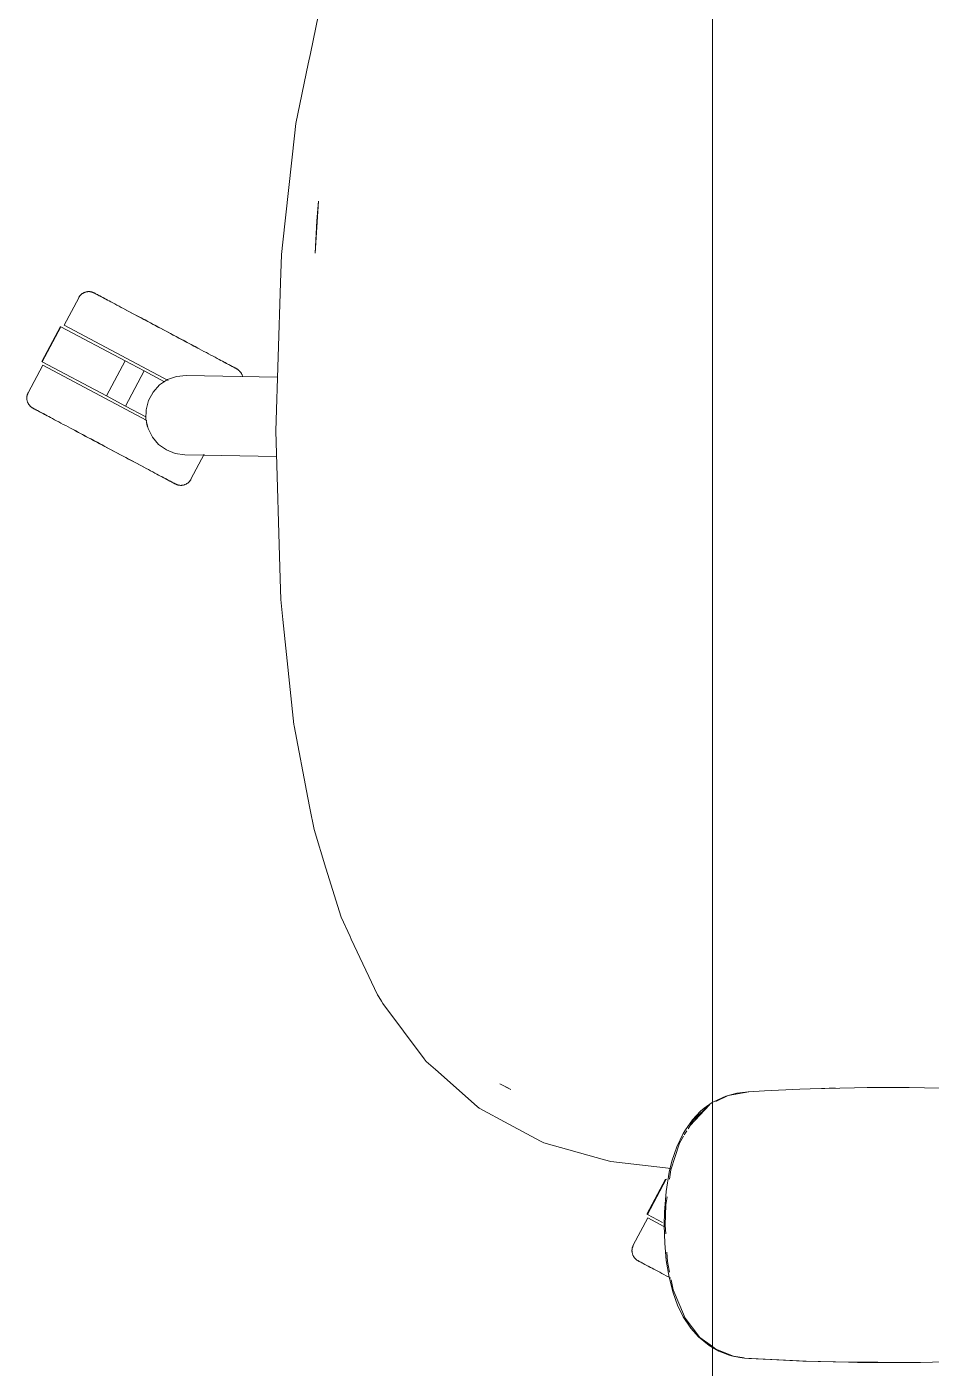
# Model space of a CAD drawing. Header units: millimetres. Extents: x 79795 to 317870, y -36033 to 97293.
# Drawn here: x 187411.1 to 187730, y 11096.4 to 11569.3 of the extents above; entities that cross this region are included whole.
import ezdxf

# ---------------------------------------------------------------- set-up
doc = ezdxf.new("R2010")
doc.units = ezdxf.units.MM
doc.header["$MEASUREMENT"] = 0
doc.layers.add('G-IMPT', color=8, linetype='CONTINUOUS', lineweight=9)
doc.layers.add('I-FURN', color=8, linetype='CONTINUOUS', lineweight=9)

msp = doc.modelspace()

# ---------------------------------------------------------------- linework, layer by layer
at = {"layer": 'G-IMPT'}
for p, q in [((187511.11, 11559.84), (187513.98, 11573.66)), ((187510.34, 11556.16), (187505.99, 11535.21)), ((187510.34, 11556.16), (187511.11, 11559.84)), ((187505.99, 11535.21), (187505.51, 11530.8)), ((187501.38, 11493.35), (187505.51, 11530.8)), ((187512.78, 11489.51), (187514.02, 11507.79)), ((187514.02, 11507.79), (187513.41, 11500.85)), ((187512.78, 11489.51), (187513.41, 11500.85)), ((187501.38, 11493.35), (187500.9, 11488.98)), ((187500.57, 11479.04), (187500.9, 11488.98)), ((187500.57, 11479.04), (187498.87, 11426.86)), ((187498.87, 11426.86), (187500.48, 11374.69)), ((187500.48, 11374.69), (187500.71, 11367.43)), ((187501.44, 11360.36), (187500.71, 11367.43)), ((187505.26, 11323.37), (187501.44, 11360.36)), ((187505.26, 11323.37), (187505.35, 11322.91)), ((187510.22, 11297.53), (187505.35, 11322.91)), ((187510.22, 11297.53), (187510.92, 11293.87)), ((187512.38, 11286.26), (187510.92, 11293.87)), ((187516.57, 11272.66), (187512.38, 11286.26)), ((187521.9, 11255.39), (187516.57, 11272.66)), ((187521.9, 11255.39), (187525.09, 11248.62)), ((187525.52, 11247.7), (187525.09, 11248.62)), ((187534.78, 11228.06), (187525.52, 11247.7)), ((187534.78, 11228.06), (187535.21, 11227.35)), ((187536.15, 11225.78), (187535.21, 11227.35)), ((187536.61, 11225.01), (187536.15, 11225.78)), ((187536.61, 11225.01), (187551.18, 11205.51)), ((187551.18, 11205.51), (187551.9, 11204.54)), ((187555.16, 11201.67), (187551.9, 11204.54)), ((187555.16, 11201.67), (187569.95, 11188.65)), ((187577.91, 11196.68), (187581.8, 11194.72)), ((187577.91, 11196.68), (187580.21, 11195.5)), ((187580.21, 11195.5), (187581.8, 11194.72)), ((187653.19, 11190.34), (187657.52, 11192.32)), ((187654.1, 11190.42), (187658.36, 11192.52)), ((187661.47, 11193.39), (187657.52, 11192.32)), ((187658.36, 11192.52), (187665.71, 11193.89)), ((187665.48, 11193.89), (187661.47, 11193.39)), ((187671.15, 11194.17), (187665.48, 11193.89)), ((187671.15, 11194.17), (187683.71, 11194.79)), ((187687.25, 11194.91), (187683.71, 11194.79)), ((187702.92, 11195.29), (187687.25, 11194.91)), ((187691.3, 11195), (187693.98, 11195.11)), ((187696.2, 11195.11), (187693.98, 11195.11)), ((187702.92, 11195.29), (187707.43, 11195.34)), ((187707.43, 11195.34), (187722.15, 11195.33)), ((187727.62, 11195.26), (187722.15, 11195.33)), ((187727.62, 11195.26), (187739.92, 11194.97)), ((187569.95, 11188.65), (187570.61, 11188.07)), ((187581.05, 11182.48), (187570.61, 11188.07)), ((187644.96, 11181.92), (187651.87, 11189.31)), ((187646.16, 11184.01), (187651.87, 11189.31)), ((187648.65, 11187), (187649.97, 11188.13)), ((187651.87, 11189.31), (187649.45, 11187.08)), ((187652.75, 11190.03), (187649.97, 11188.13)), ((187653.19, 11190.34), (187652.75, 11190.03)), ((187592.29, 11176.47), (187581.05, 11182.48)), ((187645.79, 11183.95), (187643.34, 11180.5)), ((187644.27, 11180.85), (187646.16, 11184.01)), ((187644.96, 11181.92), (187646.24, 11183.39)), ((187648.65, 11187), (187645.79, 11183.95)), ((187646.38, 11183.54), (187649.45, 11187.08)), ((187640.33, 11174.49), (187642.54, 11179.12)), ((187641.19, 11175.71), (187642.66, 11178.16)), ((187642.54, 11179.12), (187643.34, 11180.5)), ((187642.94, 11178.63), (187643.8, 11180.07)), ((187593.4, 11175.88), (187592.29, 11176.47)), ((187614.74, 11169.87), (187593.4, 11175.88)), ((187638.16, 11166.31), (187641.19, 11175.71)), ((187638.59, 11169.4), (187640.33, 11174.49)), ((187614.74, 11169.87), (187617, 11169.23)), ((187638.28, 11166.82), (187617, 11169.23)), ((187638.59, 11169.4), (187637.61, 11165.47)), ((187637.61, 11165.47), (187636.5, 11158.71)), ((187637.7, 11163.02), (187638.16, 11166.31)), ((187635.92, 11151.4), (187636.5, 11158.71)), ((187636.44, 11154.05), (187636.83, 11156.84)), ((187635.92, 11151.4), (187635.83, 11146.89)), ((187636.44, 11154.05), (187636.21, 11146.89)), ((187635.83, 11146.89), (187636.01, 11140.55)), ((187636.4, 11143.78), (187636.21, 11146.89)), ((187636.58, 11134.4), (187636.01, 11140.55)), ((187636.99, 11134.06), (187636.8, 11137.27)), ((187636.58, 11134.4), (187637.58, 11128.47)), ((187637.76, 11130.31), (187636.99, 11134.06)), ((187639.01, 11122.99), (187637.58, 11128.47)), ((187639.03, 11124.1), (187638.32, 11127.57)), ((187639.01, 11122.99), (187640.59, 11118.65)), ((187639.03, 11124.1), (187641.36, 11118.48)), ((187642.58, 11114.58), (187640.59, 11118.65)), ((187643.2, 11114.08), (187641.36, 11118.48)), ((187642.58, 11114.58), (187645.23, 11110.53)), ((187648.42, 11107.3), (187643.2, 11114.08)), ((187645.23, 11110.53), (187647.9, 11107.49)), ((187651.64, 11104.42), (187647.9, 11107.49)), ((187652.83, 11104.02), (187648.42, 11107.3)), ((187652.83, 11103.74), (187651.64, 11104.42)), ((187654.04, 11103.13), (187652.83, 11104.02)), ((187655.07, 11102.46), (187652.83, 11103.74)), ((187660.24, 11100.72), (187654.04, 11103.13)), ((187655.07, 11102.46), (187658.71, 11101.06)), ((187660.06, 11100.7), (187658.71, 11101.06)), ((187660.06, 11100.7), (187662.45, 11100.25)), ((187660.24, 11100.72), (187664.08, 11100.13)), ((187664.1, 11100), (187662.45, 11100.25)), ((187684.68, 11098.95), (187664.1, 11100)), ((187685.88, 11098.91), (187664.1, 11100)), ((187664.1, 11100), (187665.71, 11099.89)), ((187685.88, 11098.91), (187665.71, 11099.89)), ((187706.07, 11098.45), (187684.68, 11098.95)), ((187696.24, 11098.61), (187684.68, 11098.95)), ((187684.68, 11098.95), (187685.88, 11098.91)), ((187706.07, 11098.45), (187685.88, 11098.91)), ((187726.26, 11098.49), (187696.24, 11098.61)), ((187706.07, 11098.45), (187696.24, 11098.61)), ((187696.24, 11098.61), (187715.46, 11098.41)), ((187704.03, 11098.47), (187702.12, 11098.54)), ((187706.07, 11098.49), (187704.03, 11098.47)), ((187726.26, 11098.49), (187706.07, 11098.45)), ((187726.26, 11098.49), (187715.46, 11098.41)), ((187726.26, 11098.49), (187734.67, 11098.66))]:
    msp.add_line(p, q, dxfattribs=at)
at = {"layer": 'I-FURN'}
for p, q in [((187652.83, 10669.09), (187652.83, 12069.09)), ((187652.83, 12069.09), (187652.83, 10669.09)), ((187431.25, 11475.53), (187431.4, 11475.6)), ((187431.4, 11475.6), (187431.55, 11475.66)), ((187431.55, 11475.66), (187431.7, 11475.71)), ((187431.7, 11475.71), (187431.85, 11475.76)), ((187431.85, 11475.76), (187432.01, 11475.8)), ((187432.01, 11475.8), (187432.16, 11475.84)), ((187432.16, 11475.84), (187432.32, 11475.87)), ((187432.32, 11475.87), (187432.48, 11475.89)), ((187432.48, 11475.89), (187432.64, 11475.91)), ((187432.64, 11475.91), (187432.8, 11475.92)), ((187432.8, 11475.92), (187432.97, 11475.92)), ((187432.97, 11475.92), (187433.13, 11475.92)), ((187433.13, 11475.92), (187433.29, 11475.91)), ((187433.29, 11475.91), (187433.45, 11475.89)), ((187433.45, 11475.89), (187433.61, 11475.87)), ((187433.61, 11475.87), (187433.77, 11475.84)), ((187433.77, 11475.84), (187433.92, 11475.81)), ((187433.92, 11475.81), (187434.08, 11475.77)), ((187434.08, 11475.77), (187434.23, 11475.72)), ((187434.23, 11475.72), (187434.39, 11475.67)), ((187434.39, 11475.67), (187434.54, 11475.61)), ((187434.54, 11475.61), (187434.68, 11475.54)), ((187429.42, 11473.78), (187424.27, 11464.1)), ((187429.42, 11473.78), (187429.49, 11473.92)), ((187429.49, 11473.92), (187429.58, 11474.06)), ((187429.58, 11474.06), (187429.67, 11474.2)), ((187429.67, 11474.2), (187429.76, 11474.33)), ((187429.76, 11474.33), (187429.86, 11474.45)), ((187429.86, 11474.45), (187429.97, 11474.58)), ((187429.97, 11474.58), (187430.08, 11474.69)), ((187430.08, 11474.69), (187430.19, 11474.81)), ((187430.19, 11474.81), (187430.31, 11474.92)), ((187430.31, 11474.92), (187430.43, 11475.02)), ((187430.43, 11475.02), (187430.56, 11475.12)), ((187430.56, 11475.12), (187430.69, 11475.21)), ((187430.69, 11475.21), (187430.83, 11475.3)), ((187430.83, 11475.3), (187430.96, 11475.38)), ((187430.96, 11475.38), (187431.11, 11475.46)), ((187431.11, 11475.46), (187431.25, 11475.53)), ((187434.68, 11475.54), (187434.83, 11475.47)), ((187434.83, 11475.47), (187434.87, 11475.45)), ((187434.87, 11475.45), (187434.89, 11475.44)), ((187434.91, 11475.42), (187434.87, 11475.45)), ((187434.87, 11475.45), (187434.87, 11475.45)), ((187434.89, 11475.44), (187434.95, 11475.41)), ((187435, 11475.38), (187434.91, 11475.42)), ((187434.95, 11475.41), (187435.05, 11475.35)), ((187435.12, 11475.32), (187435, 11475.38)), ((187435.05, 11475.35), (187435.19, 11475.28)), ((187435.28, 11475.23), (187435.12, 11475.32)), ((187435.19, 11475.28), (187435.37, 11475.18)), ((187435.48, 11475.12), (187435.28, 11475.23)), ((187435.37, 11475.18), (187435.59, 11475.07)), ((187435.72, 11475), (187435.48, 11475.12)), ((187435.59, 11475.07), (187435.84, 11474.93)), ((187436, 11474.85), (187435.72, 11475)), ((187435.84, 11474.93), (187436.14, 11474.77)), ((187436.32, 11474.68), (187436, 11474.85)), ((187436.14, 11474.77), (187436.48, 11474.59)), ((187436.67, 11474.49), (187436.32, 11474.68)), ((187436.48, 11474.59), (187436.85, 11474.39)), ((187437.07, 11474.28), (187436.67, 11474.49)), ((187436.85, 11474.39), (187437.26, 11474.18)), ((187437.5, 11474.05), (187437.07, 11474.28)), ((187437.26, 11474.18), (187437.71, 11473.94)), ((187437.96, 11473.8), (187437.5, 11474.05)), ((187437.71, 11473.94), (187438.19, 11473.68)), ((187438.46, 11473.54), (187437.96, 11473.8)), ((187438.19, 11473.68), (187438.71, 11473.41)), ((187439, 11473.25), (187438.46, 11473.54)), ((187438.71, 11473.41), (187439.26, 11473.12)), ((187439.57, 11472.95), (187439, 11473.25)), ((187439.26, 11473.12), (187439.52, 11472.97)), ((187440.17, 11472.63), (187439.57, 11472.95)), ((187440.8, 11472.29), (187440.17, 11472.63)), ((187441.47, 11471.94), (187440.8, 11472.29)), ((187442.16, 11471.57), (187441.47, 11471.94)), ((187442.88, 11471.19), (187442.16, 11471.57)), ((187443.63, 11470.79), (187442.88, 11471.19)), ((187444.41, 11470.38), (187443.63, 11470.79)), ((187445.21, 11469.95), (187444.41, 11470.38)), ((187446.03, 11469.51), (187445.21, 11469.95)), ((187445.59, 11469.75), (187446.42, 11469.31)), ((187446.88, 11469.06), (187446.03, 11469.51)), ((187446.42, 11469.31), (187447.28, 11468.85)), ((187447.75, 11468.6), (187446.88, 11469.06)), ((187447.28, 11468.85), (187448.16, 11468.38)), ((187448.64, 11468.13), (187447.75, 11468.6)), ((187448.16, 11468.38), (187449.05, 11467.91)), ((187449.54, 11467.65), (187448.64, 11468.13)), ((187449.05, 11467.91), (187449.96, 11467.42)), ((187450.46, 11467.16), (187449.54, 11467.65)), ((187449.96, 11467.42), (187450.89, 11466.93)), ((187451.4, 11466.66), (187450.46, 11467.16)), ((187450.89, 11466.93), (187451.84, 11466.43)), ((187452.35, 11466.15), (187451.4, 11466.66)), ((187451.84, 11466.43), (187452.8, 11465.92)), ((187453.32, 11465.64), (187452.35, 11466.15)), ((187422.97, 11463.65), (187416.4, 11451.29)), ((187416.57, 11451.2), (187423.14, 11463.56)), ((187423.14, 11463.56), (187445.85, 11451.49)), ((187461.01, 11444.56), (187424.27, 11464.1)), ((187452.8, 11465.92), (187453.76, 11465.4)), ((187454.29, 11465.12), (187453.32, 11465.64)), ((187453.76, 11465.4), (187454.74, 11464.88)), ((187455.28, 11464.6), (187454.29, 11465.12)), ((187454.74, 11464.88), (187455.73, 11464.36)), ((187456.27, 11464.07), (187455.28, 11464.6)), ((187455.73, 11464.36), (187456.72, 11463.83)), ((187457.26, 11463.54), (187456.27, 11464.07)), ((187456.72, 11463.83), (187457.72, 11463.3)), ((187458.26, 11463.01), (187457.26, 11463.54)), ((187457.72, 11463.3), (187458.73, 11462.76)), ((187459.27, 11462.47), (187458.26, 11463.01)), ((187458.73, 11462.76), (187459.73, 11462.23)), ((187460.27, 11461.94), (187459.27, 11462.47)), ((187459.73, 11462.23), (187460.74, 11461.69)), ((187461.28, 11461.41), (187460.27, 11461.94)), ((187460.74, 11461.69), (187461.74, 11461.16)), ((187462.28, 11460.87), (187461.28, 11461.41)), ((187461.74, 11461.16), (187462.74, 11460.63)), ((187463.28, 11460.34), (187462.28, 11460.87)), ((187462.74, 11460.63), (187463.74, 11460.1)), ((187464.28, 11459.81), (187463.28, 11460.34)), ((187463.74, 11460.1), (187464.73, 11459.57)), ((187465.26, 11459.29), (187464.28, 11459.81)), ((187464.73, 11459.57), (187465.71, 11459.05)), ((187466.24, 11458.77), (187465.26, 11459.29)), ((187465.71, 11459.05), (187466.69, 11458.53)), ((187467.21, 11458.25), (187466.24, 11458.77)), ((187466.69, 11458.53), (187467.65, 11458.02)), ((187468.17, 11457.74), (187467.21, 11458.25)), ((187467.65, 11458.02), (187468.6, 11457.51)), ((187469.11, 11457.24), (187468.17, 11457.74)), ((187468.6, 11457.51), (187469.54, 11457.01)), ((187470.04, 11456.75), (187469.11, 11457.24)), ((187469.54, 11457.01), (187470.46, 11456.52)), ((187470.96, 11456.26), (187470.04, 11456.75)), ((187470.46, 11456.52), (187471.37, 11456.04)), ((187471.85, 11455.78), (187470.96, 11456.26)), ((187472.73, 11455.32), (187471.85, 11455.78)), ((187473.58, 11454.86), (187472.73, 11455.32)), ((187474.42, 11454.42), (187473.58, 11454.86)), ((187475.23, 11453.99), (187474.42, 11454.42)), ((187476.02, 11453.57), (187475.23, 11453.99)), ((187476.78, 11453.16), (187476.02, 11453.57)), ((187477.52, 11452.77), (187476.78, 11453.16)), ((187478.22, 11452.4), (187477.52, 11452.77)), ((187478.9, 11452.04), (187478.22, 11452.4)), ((187479.55, 11451.69), (187478.9, 11452.04)), ((187416.75, 11449.97), (187411.6, 11440.28)), ((187439.28, 11439.13), (187416.57, 11451.2)), ((187453.47, 11430.45), (187416.75, 11449.97)), ((187439.28, 11439.13), (187445.85, 11451.49)), ((187445.85, 11451.49), (187452.49, 11447.96)), ((187445.92, 11435.6), (187452.49, 11447.96)), ((187452.49, 11447.96), (187459.64, 11444.16)), ((187480.17, 11451.36), (187479.55, 11451.69)), ((187480.75, 11451.05), (187480.17, 11451.36)), ((187480.44, 11451.22), (187481.01, 11450.92)), ((187481.3, 11450.76), (187480.75, 11451.05)), ((187481.01, 11450.92), (187481.54, 11450.63)), ((187481.82, 11450.49), (187481.3, 11450.76)), ((187481.54, 11450.63), (187482.04, 11450.36)), ((187482.3, 11450.23), (187481.82, 11450.49)), ((187482.04, 11450.36), (187482.51, 11450.12)), ((187482.75, 11449.99), (187482.3, 11450.23)), ((187482.51, 11450.12), (187482.94, 11449.89)), ((187483.16, 11449.77), (187482.75, 11449.99)), ((187482.94, 11449.89), (187483.33, 11449.68)), ((187483.53, 11449.58), (187483.16, 11449.77)), ((187483.33, 11449.68), (187483.69, 11449.49)), ((187483.86, 11449.4), (187483.53, 11449.58)), ((187483.69, 11449.49), (187484.01, 11449.32)), ((187484.16, 11449.24), (187483.86, 11449.4)), ((187484.01, 11449.32), (187484.29, 11449.17)), ((187484.42, 11449.1), (187484.16, 11449.24)), ((187484.29, 11449.17), (187484.53, 11449.05)), ((187484.64, 11448.98), (187484.42, 11449.1)), ((187484.53, 11449.05), (187484.73, 11448.94)), ((187484.82, 11448.89), (187484.64, 11448.98)), ((187484.73, 11448.94), (187484.89, 11448.85)), ((187484.96, 11448.81), (187484.82, 11448.89)), ((187484.89, 11448.85), (187485.01, 11448.79)), ((187485.06, 11448.76), (187484.96, 11448.81)), ((187485.01, 11448.79), (187485.09, 11448.74)), ((187485.12, 11448.73), (187485.06, 11448.76)), ((187485.09, 11448.74), (187485.13, 11448.72)), ((187485.14, 11448.72), (187485.12, 11448.73)), ((187485.13, 11448.72), (187485.14, 11448.72)), ((187485.14, 11448.72), (187485.28, 11448.64)), ((187485.28, 11448.64), (187485.42, 11448.56)), ((187485.42, 11448.56), (187485.55, 11448.47)), ((187485.55, 11448.47), (187485.68, 11448.37)), ((187485.68, 11448.37), (187485.81, 11448.27)), ((187485.81, 11448.27), (187485.93, 11448.17)), ((187485.93, 11448.17), (187486.05, 11448.06)), ((187486.05, 11448.06), (187486.16, 11447.94)), ((187486.16, 11447.94), (187486.27, 11447.82)), ((187486.27, 11447.82), (187486.38, 11447.7)), ((187486.38, 11447.7), (187486.48, 11447.57)), ((187486.48, 11447.57), (187486.57, 11447.44)), ((187486.57, 11447.44), (187486.66, 11447.31)), ((187486.66, 11447.31), (187486.74, 11447.17)), ((187455.68, 11440.53), (187457.96, 11443.02)), ((187457.96, 11443.02), (187460.77, 11444.89)), ((187460.77, 11444.89), (187463.94, 11446.03)), ((187463.94, 11446.03), (187467.3, 11446.37)), ((187467.3, 11446.37), (187499.49, 11445.81)), ((187486.74, 11447.17), (187486.82, 11447.03)), ((187486.82, 11447.03), (187486.89, 11446.88)), ((187486.89, 11446.88), (187486.96, 11446.74)), ((187486.96, 11446.74), (187487.02, 11446.59)), ((187487.02, 11446.59), (187487.07, 11446.44)), ((187487.07, 11446.44), (187487.12, 11446.28)), ((187487.12, 11446.28), (187487.16, 11446.13)), ((187487.16, 11446.13), (187487.2, 11445.97)), ((187411.13, 11438.55), (187411.14, 11438.71)), ((187411.13, 11438.38), (187411.13, 11438.55)), ((187411.14, 11438.22), (187411.13, 11438.38)), ((187411.14, 11438.71), (187411.16, 11438.87)), ((187411.15, 11438.06), (187411.14, 11438.22)), ((187411.16, 11437.9), (187411.15, 11438.06)), ((187411.16, 11438.87), (187411.18, 11439.03)), ((187411.18, 11437.74), (187411.16, 11437.9)), ((187411.18, 11439.03), (187411.21, 11439.19)), ((187411.21, 11439.19), (187411.25, 11439.34)), ((187411.25, 11439.34), (187411.29, 11439.5)), ((187411.29, 11439.5), (187411.33, 11439.65)), ((187411.33, 11439.65), (187411.39, 11439.8)), ((187411.39, 11439.8), (187411.45, 11439.95)), ((187411.45, 11439.95), (187411.51, 11440.1)), ((187411.51, 11440.1), (187411.58, 11440.25)), ((187411.58, 11440.25), (187411.6, 11440.28)), ((187445.92, 11435.6), (187439.28, 11439.13)), ((187454.06, 11437.57), (187455.68, 11440.53)), ((187411.21, 11437.58), (187411.18, 11437.74)), ((187411.25, 11437.43), (187411.21, 11437.58)), ((187411.29, 11437.27), (187411.25, 11437.43)), ((187411.34, 11437.12), (187411.29, 11437.27)), ((187411.39, 11436.97), (187411.34, 11437.12)), ((187411.45, 11436.82), (187411.39, 11436.97)), ((187411.52, 11436.67), (187411.45, 11436.82)), ((187411.59, 11436.52), (187411.52, 11436.67)), ((187411.67, 11436.38), (187411.59, 11436.52)), ((187411.75, 11436.24), (187411.67, 11436.38)), ((187411.84, 11436.11), (187411.75, 11436.24)), ((187411.93, 11435.98), (187411.84, 11436.11)), ((187412.03, 11435.85), (187411.93, 11435.98)), ((187412.14, 11435.73), (187412.03, 11435.85)), ((187412.25, 11435.61), (187412.14, 11435.73)), ((187412.36, 11435.5), (187412.25, 11435.61)), ((187412.48, 11435.39), (187412.36, 11435.5)), ((187412.6, 11435.28), (187412.48, 11435.39)), ((187412.73, 11435.18), (187412.6, 11435.28)), ((187412.86, 11435.09), (187412.73, 11435.18)), ((187412.99, 11435), (187412.86, 11435.09)), ((187413.13, 11434.91), (187412.99, 11435)), ((187413.27, 11434.83), (187413.13, 11434.91)), ((187413.28, 11434.83), (187413.27, 11434.83)), ((187413.27, 11434.83), (187413.29, 11434.82)), ((187413.32, 11434.81), (187413.28, 11434.83)), ((187413.29, 11434.82), (187413.35, 11434.79)), ((187413.4, 11434.77), (187413.32, 11434.81)), ((187413.35, 11434.79), (187413.45, 11434.74)), ((187413.52, 11434.7), (187413.4, 11434.77)), ((187413.45, 11434.74), (187413.59, 11434.66)), ((187413.68, 11434.61), (187413.52, 11434.7)), ((187413.59, 11434.66), (187413.77, 11434.57)), ((187413.88, 11434.51), (187413.68, 11434.61)), ((187413.77, 11434.57), (187413.99, 11434.45)), ((187414.13, 11434.38), (187413.88, 11434.51)), ((187413.99, 11434.45), (187414.25, 11434.31)), ((187414.4, 11434.23), (187414.13, 11434.38)), ((187414.25, 11434.31), (187414.55, 11434.16)), ((187414.72, 11434.06), (187414.4, 11434.23)), ((187414.55, 11434.16), (187414.88, 11433.98)), ((187415.08, 11433.87), (187414.72, 11434.06)), ((187414.88, 11433.98), (187415.25, 11433.78)), ((187415.47, 11433.66), (187415.08, 11433.87)), ((187415.25, 11433.78), (187415.66, 11433.56)), ((187415.9, 11433.44), (187415.47, 11433.66)), ((187415.66, 11433.56), (187416.11, 11433.32)), ((187416.37, 11433.19), (187415.9, 11433.44)), ((187416.11, 11433.32), (187416.59, 11433.07)), ((187416.87, 11432.92), (187416.37, 11433.19)), ((187416.59, 11433.07), (187417.11, 11432.79)), ((187453.06, 11431.8), (187445.92, 11435.6)), ((187453.13, 11430.94), (187453.19, 11434.31)), ((187453.19, 11434.31), (187454.06, 11437.57)), ((187417.4, 11432.64), (187416.87, 11432.92)), ((187417.11, 11432.79), (187417.66, 11432.5)), ((187417.97, 11432.33), (187417.4, 11432.64)), ((187417.66, 11432.5), (187418.25, 11432.19)), ((187418.25, 11432.19), (187418.86, 11431.86)), ((187418.86, 11431.86), (187419.51, 11431.52)), ((187419.51, 11431.52), (187420.19, 11431.16)), ((187420.19, 11431.16), (187420.89, 11430.78)), ((187420.89, 11430.78), (187421.63, 11430.39)), ((187421.63, 11430.39), (187422.39, 11429.98)), ((187422.39, 11429.98), (187423.18, 11429.57)), ((187423.18, 11429.57), (187423.99, 11429.13)), ((187423.99, 11429.13), (187424.83, 11428.69)), ((187424.83, 11428.69), (187425.68, 11428.23)), ((187453.88, 11427.65), (187453.13, 11430.94)), ((187425.68, 11428.23), (187426.56, 11427.77)), ((187426.56, 11427.77), (187427.46, 11427.29)), ((187427.95, 11427.03), (187427.04, 11427.51)), ((187427.46, 11427.29), (187428.37, 11426.81)), ((187428.87, 11426.54), (187427.95, 11427.03)), ((187428.37, 11426.81), (187429.3, 11426.31)), ((187429.81, 11426.04), (187428.87, 11426.54)), ((187429.3, 11426.31), (187430.24, 11425.81)), ((187430.76, 11425.54), (187429.81, 11426.04)), ((187430.24, 11425.81), (187431.2, 11425.3)), ((187431.72, 11425.02), (187430.76, 11425.54)), ((187431.2, 11425.3), (187432.17, 11424.79)), ((187432.7, 11424.51), (187431.72, 11425.02)), ((187432.17, 11424.79), (187433.15, 11424.27)), ((187433.68, 11423.98), (187432.7, 11424.51)), ((187433.15, 11424.27), (187434.13, 11423.74)), ((187434.67, 11423.46), (187433.68, 11423.98)), ((187434.13, 11423.74), (187435.13, 11423.21)), ((187455.4, 11424.64), (187453.88, 11427.65)), ((187457.59, 11422.07), (187455.4, 11424.64)), ((187435.67, 11422.93), (187434.67, 11423.46)), ((187435.13, 11423.21), (187436.13, 11422.68)), ((187436.67, 11422.39), (187435.67, 11422.93)), ((187436.13, 11422.68), (187437.13, 11422.15)), ((187437.67, 11421.86), (187436.67, 11422.39)), ((187437.13, 11422.15), (187438.14, 11421.61)), ((187438.68, 11421.32), (187437.67, 11421.86)), ((187438.14, 11421.61), (187439.14, 11421.08)), ((187439.68, 11420.79), (187438.68, 11421.32)), ((187439.14, 11421.08), (187440.15, 11420.54)), ((187440.69, 11420.26), (187439.68, 11420.79)), ((187440.15, 11420.54), (187441.15, 11420.01)), ((187441.69, 11419.73), (187440.69, 11420.26)), ((187441.15, 11420.01), (187442.14, 11419.48)), ((187442.68, 11419.2), (187441.69, 11419.73)), ((187442.14, 11419.48), (187443.14, 11418.95)), ((187443.67, 11418.67), (187442.68, 11419.2)), ((187443.14, 11418.95), (187444.12, 11418.43)), ((187460.33, 11420.11), (187457.59, 11422.07)), ((187463.47, 11418.86), (187460.33, 11420.11)), ((187466.81, 11418.39), (187463.47, 11418.86)), ((187444.65, 11418.15), (187443.67, 11418.67)), ((187444.12, 11418.43), (187445.09, 11417.91)), ((187445.61, 11417.64), (187444.65, 11418.15)), ((187445.09, 11417.91), (187446.06, 11417.4)), ((187446.57, 11417.13), (187445.61, 11417.64)), ((187446.06, 11417.4), (187447.01, 11416.9)), ((187447.52, 11416.63), (187446.57, 11417.13)), ((187447.01, 11416.9), (187447.95, 11416.4)), ((187448.45, 11416.13), (187447.52, 11416.63)), ((187447.95, 11416.4), (187448.87, 11415.91)), ((187449.36, 11415.65), (187448.45, 11416.13)), ((187448.87, 11415.91), (187449.77, 11415.42)), ((187450.26, 11415.17), (187449.36, 11415.65)), ((187449.77, 11415.42), (187450.66, 11414.95)), ((187451.13, 11414.7), (187450.26, 11415.17)), ((187450.66, 11414.95), (187451.53, 11414.49)), ((187451.99, 11414.25), (187451.13, 11414.7)), ((187451.53, 11414.49), (187452.38, 11414.04)), ((187452.82, 11413.8), (187451.99, 11414.25)), ((187499.15, 11417.83), (187466.81, 11418.39)), ((187469, 11409.77), (187473.7, 11418.61)), ((187452.38, 11414.04), (187453.2, 11413.6)), ((187453.2, 11413.6), (187454, 11413.18)), ((187454, 11413.18), (187454.78, 11412.76)), ((187454.78, 11412.76), (187455.53, 11412.37)), ((187455.53, 11412.37), (187456.25, 11411.98)), ((187456.25, 11411.98), (187456.94, 11411.61)), ((187456.94, 11411.61), (187457.61, 11411.26)), ((187457.61, 11411.26), (187458.24, 11410.92)), ((187458.24, 11410.92), (187458.84, 11410.6)), ((187459.15, 11410.44), (187458.57, 11410.75)), ((187458.84, 11410.6), (187459.41, 11410.3)), ((187459.71, 11410.14), (187459.15, 11410.44)), ((187459.41, 11410.3), (187459.95, 11410.02)), ((187460.22, 11409.87), (187459.71, 11410.14)), ((187459.95, 11410.02), (187460.45, 11409.75)), ((187460.7, 11409.61), (187460.22, 11409.87)), ((187460.45, 11409.75), (187460.91, 11409.5)), ((187461.15, 11409.38), (187460.7, 11409.61)), ((187460.91, 11409.5), (187461.34, 11409.27)), ((187468.83, 11409.49), (187468.74, 11409.36)), ((187468.92, 11409.63), (187468.83, 11409.49)), ((187469, 11409.77), (187468.92, 11409.63)), ((187461.56, 11409.16), (187461.15, 11409.38)), ((187461.34, 11409.27), (187461.74, 11409.06)), ((187461.93, 11408.96), (187461.56, 11409.16)), ((187461.74, 11409.06), (187462.09, 11408.88)), ((187462.27, 11408.78), (187461.93, 11408.96)), ((187462.09, 11408.88), (187462.41, 11408.71)), ((187462.57, 11408.62), (187462.27, 11408.78)), ((187462.41, 11408.71), (187462.69, 11408.56)), ((187462.82, 11408.49), (187462.57, 11408.62)), ((187462.69, 11408.56), (187462.93, 11408.43)), ((187463.04, 11408.37), (187462.82, 11408.49)), ((187462.93, 11408.43), (187463.13, 11408.32)), ((187463.22, 11408.27), (187463.04, 11408.37)), ((187463.13, 11408.32), (187463.29, 11408.24)), ((187463.36, 11408.2), (187463.22, 11408.27)), ((187463.29, 11408.24), (187463.42, 11408.17)), ((187463.46, 11408.15), (187463.36, 11408.2)), ((187463.42, 11408.17), (187463.5, 11408.13)), ((187463.52, 11408.11), (187463.46, 11408.15)), ((187463.5, 11408.13), (187463.54, 11408.11)), ((187463.54, 11408.1), (187463.52, 11408.11)), ((187463.54, 11408.11), (187463.54, 11408.1)), ((187463.58, 11408.08), (187463.54, 11408.1)), ((187463.73, 11408.01), (187463.58, 11408.08)), ((187463.88, 11407.95), (187463.73, 11408.01)), ((187464.03, 11407.89), (187463.88, 11407.95)), ((187464.18, 11407.83), (187464.03, 11407.89)), ((187464.33, 11407.79), (187464.18, 11407.83)), ((187464.49, 11407.74), (187464.33, 11407.79)), ((187464.64, 11407.71), (187464.49, 11407.74)), ((187464.8, 11407.68), (187464.64, 11407.71)), ((187464.96, 11407.66), (187464.8, 11407.68)), ((187465.12, 11407.64), (187464.96, 11407.66)), ((187465.28, 11407.63), (187465.12, 11407.64)), ((187465.45, 11407.63), (187465.28, 11407.63)), ((187465.61, 11407.63), (187465.45, 11407.63)), ((187465.77, 11407.64), (187465.61, 11407.63)), ((187465.93, 11407.66), (187465.77, 11407.64)), ((187466.09, 11407.68), (187465.93, 11407.66)), ((187466.25, 11407.71), (187466.09, 11407.68)), ((187466.4, 11407.75), (187466.25, 11407.71)), ((187466.56, 11407.79), (187466.4, 11407.75)), ((187466.71, 11407.84), (187466.56, 11407.79)), ((187466.86, 11407.89), (187466.71, 11407.84)), ((187467.01, 11407.95), (187466.86, 11407.89)), ((187467.16, 11408.02), (187467.01, 11407.95)), ((187467.31, 11408.09), (187467.16, 11408.02)), ((187467.45, 11408.17), (187467.31, 11408.09)), ((187467.58, 11408.25), (187467.45, 11408.17)), ((187467.72, 11408.34), (187467.58, 11408.25)), ((187467.85, 11408.43), (187467.72, 11408.34)), ((187467.98, 11408.53), (187467.85, 11408.43)), ((187468.1, 11408.64), (187467.98, 11408.53)), ((187468.22, 11408.75), (187468.1, 11408.64)), ((187468.33, 11408.86), (187468.22, 11408.75)), ((187468.44, 11408.98), (187468.33, 11408.86)), ((187468.55, 11409.1), (187468.44, 11408.98)), ((187468.65, 11409.23), (187468.55, 11409.1)), ((187468.74, 11409.36), (187468.65, 11409.23)), ((187636.33, 11163.11), (187629.76, 11150.75)), ((187629.93, 11150.66), (187636.5, 11163.02)), ((187636.5, 11163.02), (187636.67, 11162.93)), ((187630.11, 11149.43), (187624.96, 11139.74)), ((187635.22, 11147.84), (187629.93, 11150.66)), ((187635.74, 11146.43), (187630.11, 11149.43)), ((187624.49, 11138), (187624.5, 11138.16)), ((187624.49, 11137.84), (187624.49, 11138)), ((187624.49, 11137.68), (187624.49, 11137.84)), ((187624.5, 11137.52), (187624.49, 11137.68)), ((187624.5, 11138.16), (187624.52, 11138.32)), ((187624.52, 11137.36), (187624.5, 11137.52)), ((187624.52, 11138.32), (187624.54, 11138.48)), ((187624.54, 11137.2), (187624.52, 11137.36)), ((187624.54, 11138.48), (187624.57, 11138.64)), ((187624.57, 11137.04), (187624.54, 11137.2)), ((187624.57, 11138.64), (187624.6, 11138.8)), ((187624.61, 11136.88), (187624.57, 11137.04)), ((187624.6, 11138.8), (187624.65, 11138.95)), ((187624.65, 11136.73), (187624.61, 11136.88)), ((187624.65, 11138.95), (187624.69, 11139.11)), ((187624.7, 11136.57), (187624.65, 11136.73)), ((187624.69, 11139.11), (187624.75, 11139.26)), ((187624.75, 11136.42), (187624.7, 11136.57)), ((187624.75, 11139.26), (187624.81, 11139.41)), ((187624.81, 11136.27), (187624.75, 11136.42)), ((187624.81, 11139.41), (187624.87, 11139.56)), ((187624.88, 11136.12), (187624.81, 11136.27)), ((187624.87, 11139.56), (187624.94, 11139.7)), ((187624.95, 11135.98), (187624.88, 11136.12)), ((187624.94, 11139.7), (187624.96, 11139.74)), ((187625.03, 11135.84), (187624.95, 11135.98)), ((187625.11, 11135.7), (187625.03, 11135.84)), ((187625.2, 11135.56), (187625.11, 11135.7)), ((187625.29, 11135.43), (187625.2, 11135.56)), ((187625.39, 11135.31), (187625.29, 11135.43)), ((187625.5, 11135.18), (187625.39, 11135.31)), ((187625.61, 11135.06), (187625.5, 11135.18)), ((187625.72, 11134.95), (187625.61, 11135.06)), ((187625.84, 11134.84), (187625.72, 11134.95)), ((187625.96, 11134.74), (187625.84, 11134.84)), ((187626.09, 11134.64), (187625.96, 11134.74)), ((187626.22, 11134.54), (187626.09, 11134.64)), ((187626.35, 11134.45), (187626.22, 11134.54)), ((187626.49, 11134.37), (187626.35, 11134.45)), ((187626.63, 11134.29), (187626.49, 11134.37)), ((187626.68, 11134.26), (187626.63, 11134.29)), ((187626.63, 11134.29), (187626.63, 11134.29)), ((187626.63, 11134.29), (187626.65, 11134.28)), ((187626.65, 11134.28), (187626.71, 11134.25)), ((187626.76, 11134.22), (187626.68, 11134.26)), ((187626.71, 11134.25), (187626.81, 11134.19)), ((187626.88, 11134.16), (187626.76, 11134.22)), ((187626.81, 11134.19), (187626.95, 11134.12)), ((187627.04, 11134.07), (187626.88, 11134.16)), ((187626.95, 11134.12), (187627.13, 11134.02)), ((187627.24, 11133.96), (187627.04, 11134.07)), ((187627.13, 11134.02), (187627.35, 11133.91)), ((187627.48, 11133.83), (187627.24, 11133.96)), ((187627.35, 11133.91), (187627.61, 11133.77)), ((187627.76, 11133.69), (187627.48, 11133.83)), ((187627.61, 11133.77), (187627.91, 11133.61)), ((187628.08, 11133.52), (187627.76, 11133.69)), ((187627.91, 11133.61), (187628.24, 11133.43)), ((187628.44, 11133.33), (187628.08, 11133.52)), ((187628.24, 11133.43), (187628.61, 11133.23)), ((187628.83, 11133.12), (187628.44, 11133.33)), ((187628.61, 11133.23), (187629.02, 11133.02)), ((187629.26, 11132.89), (187628.83, 11133.12)), ((187629.02, 11133.02), (187629.47, 11132.78)), ((187629.73, 11132.64), (187629.26, 11132.89)), ((187629.47, 11132.78), (187629.95, 11132.52)), ((187630.23, 11132.38), (187629.73, 11132.64)), ((187629.95, 11132.52), (187630.47, 11132.25)), ((187630.76, 11132.09), (187630.23, 11132.38)), ((187630.47, 11132.25), (187631.02, 11131.95)), ((187631.33, 11131.79), (187630.76, 11132.09)), ((187631.02, 11131.95), (187631.6, 11131.64)), ((187631.6, 11131.64), (187632.22, 11131.32)), ((187632.22, 11131.32), (187632.87, 11130.97)), ((187632.87, 11130.97), (187633.55, 11130.61)), ((187633.55, 11130.61), (187634.25, 11130.24)), ((187634.25, 11130.24), (187634.99, 11129.84)), ((187634.99, 11129.84), (187635.75, 11129.44)), ((187635.75, 11129.44), (187636.54, 11129.02)), ((187636.54, 11129.02), (187637.35, 11128.59)), ((187637.35, 11128.59), (187638.18, 11128.14))]:
    msp.add_line(p, q, dxfattribs=at)
msp.add_arc((187466.86, 11432.39), 13.81, 192.3473, 197.336, dxfattribs=at)
msp.add_open_spline([(187453.54, 11428.74), (187453.42, 11429.16), (187453.35, 11429.6), (187453.3, 11430.04)], degree=3, dxfattribs=at)

doc.saveas('drawing.dxf')
